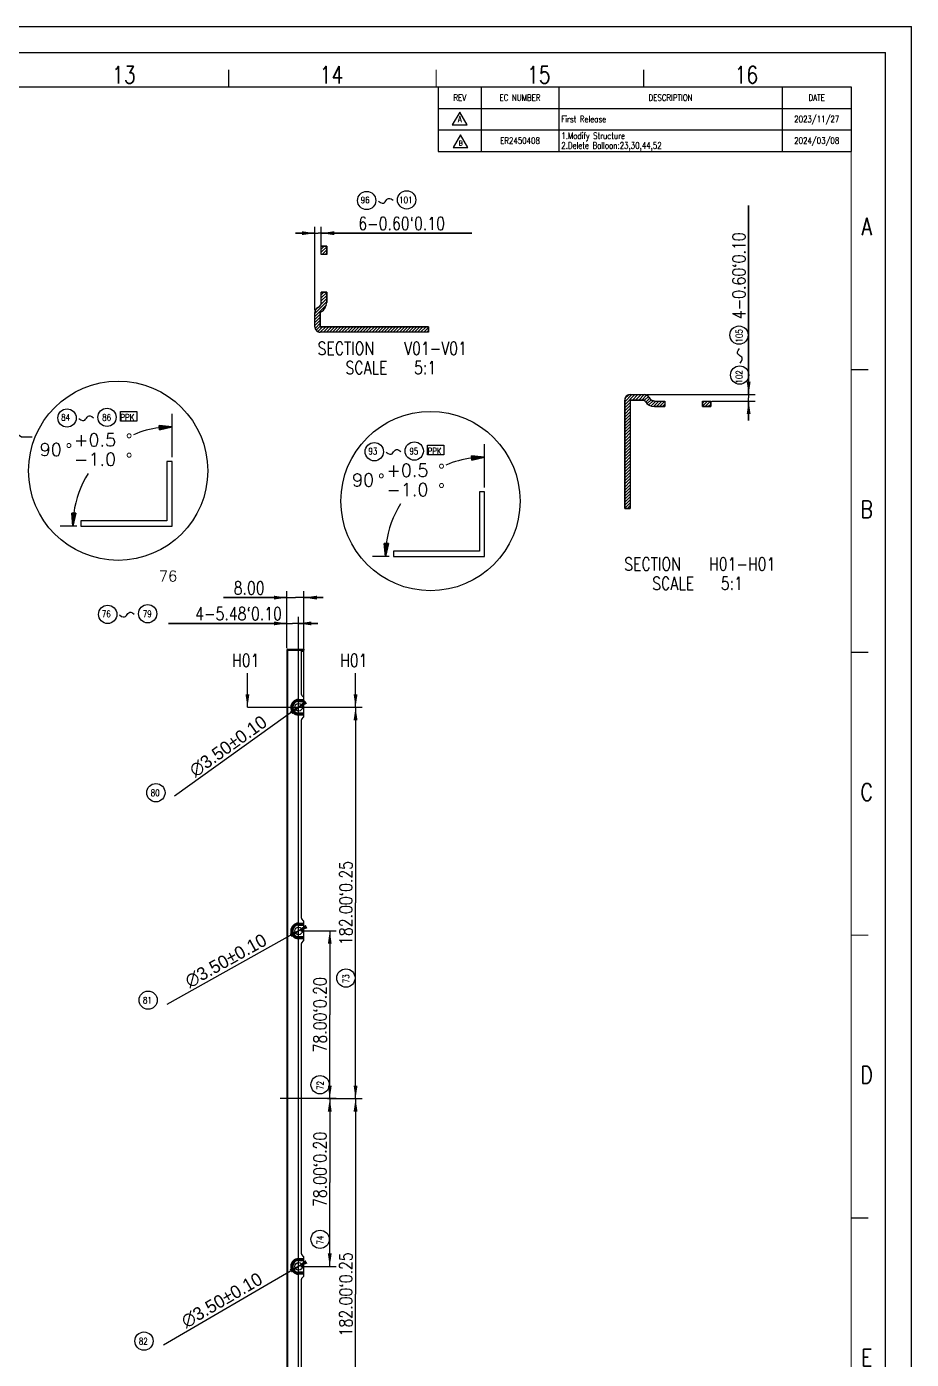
# Model space of a CAD drawing. Header units: millimetres. Extents: x 0 to 1600, y 0 to 1108.
# Drawn here: x 1189 to 1600, y 488 to 1108 of the extents above; entities that cross this region are included whole.
import ezdxf
from ezdxf.enums import TextEntityAlignment as Align

# ---------------------------------------------------------------- set-up
doc = ezdxf.new("R2010")
doc.units = ezdxf.units.MM
doc.header["$LTSCALE"] = 88
doc.linetypes.add('CENTER', pattern=[0.6, 0.375, -0.075, 0.075, -0.075])
doc.linetypes.add('PHANTOM', pattern=[0.8, 0.45, -0.05, 0.1, -0.05, 0.1, -0.05])
doc.layers.get('0').update_dxf_attribs({"linetype": 'CONTINUOUS'})
doc.layers.add('DEFAULT_1', color=7, linetype='CENTER')
doc.layers.add('DEFAULT_3', color=7, linetype='PHANTOM')
doc.styles.get("Standard").update_dxf_attribs({"font": 'SIMPLEX.SHX', "width": 0.8})
doc.styles.add('TEXTSTYLE_2', font='gdt_____.ttf')
doc.styles.add('TEXTSTYLE_5', font='SIMPLEX.SHX')
doc.dimstyles.new('DIMSTYLE_1', dxfattribs={"dimtxt": 6, "dimasz": 6, "dimexe": 3, "dimexo": 1, "dimgap": 1.5, "dimtad": 1, "dimzin": 0, "dimdsep": 46, "dimtxsty": 'STANDARD', "dimblk": '_FILLED', "dimblk1": '_FILLED', "dimblk2": '_FILLED', "dimcen": 0.09, "dimadec": 0, "dimazin": 0, "dimtp": 0.01, "dimtm": 0.01, "dimtfac": 1, "dimtofl": 0, "dimtmove": 0, "dimatfit": 3, "dimldrblk": '_FILLED', "dimfxl": 1, "dimtolj": 1, "dimtzin": 0, "dimarcsym": 0})
doc.dimstyles.new('DIMSTYLE_2', dxfattribs={"dimtxt": 6, "dimasz": 6, "dimexe": 3, "dimexo": 1, "dimtad": 1, "dimzin": 0, "dimdsep": 46, "dimtxsty": 'TEXTSTYLE_2', "dimblk": '_FILLED', "dimblk1": '_FILLED', "dimblk2": '_FILLED', "dimcen": 0.09, "dimadec": 0, "dimazin": 0, "dimtp": 0.01, "dimtm": 0.01, "dimtfac": 1, "dimtmove": 0, "dimatfit": 2, "dimldrblk": '_FILLED', "dimfxl": 1, "dimtolj": 1, "dimtzin": 0, "dimarcsym": 0})
doc.dimstyles.get("Standard").update_dxf_attribs({"dimtxt": 6, "dimasz": 6, "dimexe": 3, "dimexo": 1, "dimtad": 1, "dimzin": 0, "dimdsep": 46, "dimtxsty": 'STANDARD', "dimblk": '_FILLED', "dimblk1": '_FILLED', "dimblk2": '_FILLED', "dimcen": 0.09, "dimadec": 0, "dimazin": 0, "dimtol": 1, "dimtp": 0.01, "dimtm": 0.01, "dimtfac": 1, "dimtofl": 0, "dimtmove": 0, "dimatfit": 3, "dimldrblk": '_FILLED', "dimfxl": 1, "dimtolj": 1, "dimtzin": 0, "dimarcsym": 0})
pattern_1 = [(45, (0, 0), (-0.7071068, 0.7071068), [])]

# ---------------------------------------------------------------- blocks, each defined once
blk = doc.blocks.new('_FILLED')
at = {"color": 0, "linetype": 'BYBLOCK'}
blk.add_solid([(0, 0), (-1, 0.15), (-1, -0.15)], dxfattribs=at)
blk = doc.blocks.new('*D34')
at = {"color": 2}
for p, q in [((1315.99, 687.48), (1328, 687.48)), ((1328, 687.48), (1332.5, 687.48)), ((1329.5, 687.48), (1329.5, 648.48)), ((1329.5, 609.48), (1329.5, 648.48)), ((1328, 609.48), (1326.5, 609.48)), ((1332.5, 609.48), (1328, 609.48))]:
    blk.add_line(p, q, dxfattribs=at)
at = {"color": 2, "xscale": 6, "yscale": 6, "zscale": 6}
for p, rotation in [((1329.5, 687.48), 90), ((1329.5, 609.48), 270)]:
    blk.add_blockref('_FILLED', p, dxfattribs=dict(at, rotation=rotation))
at = {"color": 2, "width": 0.8}
blk.add_text('78.00`0.20', height=6, rotation=90, dxfattribs=at).set_placement((1328, 648.48), align=Align.CENTER)
blk = doc.blocks.new('*D35')
at = {"color": 2}
for p, q in [((1315.99, 791.48), (1340, 791.48)), ((1340, 791.48), (1344.5, 791.48)), ((1341.5, 791.48), (1341.5, 700.48)), ((1341.5, 609.48), (1341.5, 700.48)), ((1328.5, 609.48), (1340, 609.48)), ((1340, 609.48), (1344.5, 609.48))]:
    blk.add_line(p, q, dxfattribs=at)
at = {"color": 2, "xscale": 6, "yscale": 6, "zscale": 6}
for p, rotation in [((1341.5, 791.48), 90), ((1341.5, 609.48), 270)]:
    blk.add_blockref('_FILLED', p, dxfattribs=dict(at, rotation=rotation))
at = {"color": 2, "width": 0.8}
blk.add_text('182.00`0.25', height=6, rotation=90, dxfattribs=at).set_placement((1340, 700.48), align=Align.CENTER)
blk = doc.blocks.new('*D36')
at = {"color": 2}
for p, q in [((1328, 609.48), (1326.5, 609.48)), ((1332.5, 609.48), (1328, 609.48)), ((1329.5, 609.48), (1329.5, 570.48)), ((1329.5, 531.48), (1329.5, 570.48)), ((1315.99, 531.48), (1328, 531.48)), ((1328, 531.48), (1332.5, 531.48))]:
    blk.add_line(p, q, dxfattribs=at)
at = {"color": 2, "xscale": 6, "yscale": 6, "zscale": 6}
for p, rotation in [((1329.5, 609.48), 90), ((1329.5, 531.48), 270)]:
    blk.add_blockref('_FILLED', p, dxfattribs=dict(at, rotation=rotation))
at = {"color": 2, "width": 0.8}
blk.add_text('78.00`0.20', height=6, rotation=90, dxfattribs=at).set_placement((1328, 576.6), align=Align.CENTER)
blk = doc.blocks.new('*D37')
at = {"color": 2}
for p, q in [((1328.5, 609.48), (1340, 609.48)), ((1340, 609.48), (1344.5, 609.48)), ((1341.5, 609.48), (1341.5, 518.48)), ((1341.5, 427.48), (1341.5, 518.48)), ((1315.99, 427.48), (1340, 427.48)), ((1340, 427.48), (1344.5, 427.48))]:
    blk.add_line(p, q, dxfattribs=at)
at = {"color": 2, "xscale": 6, "yscale": 6, "zscale": 6}
for p, rotation in [((1341.5, 609.48), 90), ((1341.5, 427.48), 270)]:
    blk.add_blockref('_FILLED', p, dxfattribs=dict(at, rotation=rotation))
at = {"color": 2, "width": 0.8}
blk.add_text('182.00`0.25', height=6, rotation=90, dxfattribs=at).set_placement((1340, 518.48), align=Align.CENTER)
blk = doc.blocks.new('*D38')
at = {"color": 2}
for p, q in [((1309.5, 830.48), (1254.44, 830.48)), ((1254.44, 830.48), (1312.24, 830.48)), ((1309.5, 831.98), (1309.5, 833.48)), ((1309.5, 818.98), (1309.5, 831.98)), ((1323.99, 830.48), (1312.24, 830.48)), ((1314.99, 831.98), (1314.99, 833.48)), ((1314.99, 428.8), (1314.99, 831.98)), ((1314.99, 830.48), (1323.99, 830.48))]:
    blk.add_line(p, q, dxfattribs=at)
at = {"color": 2, "xscale": 6, "yscale": 6, "zscale": 6}
blk.add_blockref('_FILLED', (1309.5, 830.48), dxfattribs=at)
at = {"color": 2, "xscale": 6, "yscale": 6, "zscale": 6, "rotation": 180}
blk.add_blockref('_FILLED', (1314.99, 830.48), dxfattribs=at)
at = {"color": 2, "width": 0.8}
blk.add_text('4-5.48`0.10', height=6, dxfattribs=at).set_placement((1307.24, 831.98), align=Align.RIGHT)
blk = doc.blocks.new('*D39')
at = {"color": 2}
for p, q in [((1322.57, 1011.96), (1313.57, 1011.96)), ((1313.57, 1011.96), (1324.07, 1011.96)), ((1322.57, 1013.46), (1322.57, 1014.96)), ((1322.57, 976.14), (1322.57, 1013.46)), ((1395.58, 1011.96), (1324.07, 1011.96)), ((1325.57, 1013.46), (1325.57, 1014.96)), ((1325.57, 1005.27), (1325.57, 1013.46)), ((1325.57, 1011.96), (1395.58, 1011.96))]:
    blk.add_line(p, q, dxfattribs=at)
at = {"color": 2, "xscale": 6, "yscale": 6, "zscale": 6}
blk.add_blockref('_FILLED', (1322.57, 1011.96), dxfattribs=at)
at = {"color": 2, "xscale": 6, "yscale": 6, "zscale": 6, "rotation": 180}
blk.add_blockref('_FILLED', (1325.57, 1011.96), dxfattribs=at)
at = {"color": 2, "width": 0.8}
blk.add_text('6-0.60`0.10', height=6, dxfattribs=at).set_placement((1342.78, 1013.46))
blk = doc.blocks.new('*D58')
at = {"color": 2}
for p, q in [((1314.99, 791.48), (1257.22, 750.07)), ((1313.56, 790.46), (1314.99, 791.48)), ((1316.41, 792.5), (1314.99, 791.48))]:
    blk.add_line(p, q, dxfattribs=at)
at = {"color": 2, "xscale": 6, "yscale": 6, "zscale": 6}
for p, rotation in [((1313.56, 790.46), 215.6415746146), ((1316.41, 792.5), 35.6415746146)]:
    blk.add_blockref('_FILLED', p, dxfattribs=dict(at, rotation=rotation))
at = {"color": 2, "style": 'TEXTSTYLE_2'}
blk.add_text('n3.50`0.10', height=6, rotation=35.64157, dxfattribs=at).set_placement((1300.92, 783.24), align=Align.RIGHT)
blk = doc.blocks.new('*D59')
at = {"color": 2}
for p, q in [((1316.51, 688.34), (1314.99, 687.48)), ((1314.99, 687.48), (1253.68, 653.3)), ((1313.46, 686.63), (1314.99, 687.48))]:
    blk.add_line(p, q, dxfattribs=at)
at = {"color": 2, "xscale": 6, "yscale": 6, "zscale": 6}
for p, rotation in [((1316.51, 688.34), 29.1486873612), ((1313.46, 686.63), 209.1486873612)]:
    blk.add_blockref('_FILLED', p, dxfattribs=dict(at, rotation=rotation))
at = {"color": 2, "style": 'TEXTSTYLE_2'}
blk.add_text('n3.50`0.10', height=6, rotation=29.14869, dxfattribs=at).set_placement((1300.85, 681.32), align=Align.RIGHT)
blk = doc.blocks.new('*D60')
at = {"color": 2}
for p, q in [((1314.99, 531.48), (1252.22, 494.9)), ((1313.47, 530.6), (1314.99, 531.48)), ((1316.5, 532.37), (1314.99, 531.48))]:
    blk.add_line(p, q, dxfattribs=at)
at = {"color": 2, "xscale": 6, "yscale": 6, "zscale": 6}
for p, rotation in [((1316.5, 532.37), 30.234505525), ((1313.47, 530.6), 210.234505525)]:
    blk.add_blockref('_FILLED', p, dxfattribs=dict(at, rotation=rotation))
at = {"color": 2, "style": 'TEXTSTYLE_2'}
blk.add_text('n3.50`0.10', height=6, rotation=30.23451, dxfattribs=at).set_placement((1298.85, 523.81), align=Align.RIGHT)
blk = doc.blocks.new('*D67')
at = {"color": 2}
for p, q in [((1309.5, 843.98), (1309.5, 845.48)), ((1309.5, 818.98), (1309.5, 843.98)), ((1317.5, 843.98), (1317.5, 845.48)), ((1317.5, 795.2), (1317.5, 843.98)), ((1309.5, 842.48), (1280.02, 842.48)), ((1280.02, 842.48), (1313.5, 842.48)), ((1326.5, 842.48), (1313.5, 842.48)), ((1317.5, 842.48), (1326.5, 842.48))]:
    blk.add_line(p, q, dxfattribs=at)
at = {"color": 2, "xscale": 6, "yscale": 6, "zscale": 6}
blk.add_blockref('_FILLED', (1309.5, 842.48), dxfattribs=at)
at = {"color": 2, "xscale": 6, "yscale": 6, "zscale": 6, "rotation": 180}
blk.add_blockref('_FILLED', (1317.5, 842.48), dxfattribs=at)
at = {"color": 2, "width": 0.8}
blk.add_text('8.00', height=6, dxfattribs=at).set_placement((1299.22, 843.98), align=Align.RIGHT)
blk = doc.blocks.new('*D76')
at = {"color": 2}
for p, q in [((1524.33, 936.87), (1524.33, 1024.79)), ((1524.33, 1024.79), (1524.33, 935.37)), ((1476.91, 936.87), (1522.83, 936.87)), ((1522.83, 936.87), (1527.33, 936.87)), ((1507.2, 933.87), (1522.83, 933.87)), ((1522.83, 933.87), (1527.33, 933.87)), ((1524.33, 924.87), (1524.33, 935.37)), ((1524.33, 933.87), (1524.33, 924.87))]:
    blk.add_line(p, q, dxfattribs=at)
at = {"color": 2, "xscale": 6, "yscale": 6, "zscale": 6}
for p, rotation in [((1524.33, 936.87), 270), ((1524.33, 933.87), 90)]:
    blk.add_blockref('_FILLED', p, dxfattribs=dict(at, rotation=rotation))
at = {"color": 2, "width": 0.8}
blk.add_text('4-0.60`0.10', height=6, rotation=90, dxfattribs=at).set_placement((1522.83, 971.99))

msp = doc.modelspace()

# ---------------------------------------------------------------- hatches: boundary and pattern name
h = msp.add_hatch()
h.set_pattern_fill('V01', color=2, angle=45, style=0, pattern_type=0)
h.set_pattern_definition(pattern_1)
edge = h.paths.add_edge_path()
edge.add_spline(control_points=[(1325.57, 979.756), (1325.569, 979.579), (1325.533, 979.234), (1325.37, 978.732), (1325.107, 978.276), (1324.754, 977.884), (1324.473, 977.68), (1324.32, 977.591)], knot_values=[0, 0, 0, 0, 0.2, 0.4, 0.6, 0.8, 1, 1, 1, 1], degree=3, periodic=0)
edge.add_line((1325.57, 979.756), (1325.57, 984.563))
edge.add_line((1325.57, 984.563), (1328.07, 984.563))
edge.add_line((1328.07, 984.563), (1328.07, 979.756))
edge.add_arc((1323.07, 979.756), 5, 300, 360)
edge.add_line((1325.57, 975.426), (1325.07, 975.137))
edge.add_line((1325.07, 975.137), (1325.07, 968.398))
edge.add_line((1325.07, 968.398), (1375.445, 968.398))
edge.add_line((1375.445, 968.398), (1375.445, 965.898))
edge.add_line((1375.445, 965.898), (1325.07, 965.898))
edge.add_spline(control_points=[(1322.57, 968.398), (1322.57, 968.232), (1322.602, 967.908), (1322.745, 967.435), (1322.978, 967), (1323.291, 966.619), (1323.672, 966.306), (1324.107, 966.073), (1324.58, 965.93), (1324.904, 965.898), (1325.07, 965.898)], knot_values=[0, 0, 0, 0, 0.125, 0.25, 0.375, 0.5, 0.625, 0.75, 0.875, 1, 1, 1, 1], degree=3, periodic=0)
edge.add_line((1322.57, 968.398), (1322.57, 975.137))
edge.add_spline(control_points=[(1323.82, 977.303), (1323.667, 977.214), (1323.386, 977.01), (1323.032, 976.617), (1322.769, 976.162), (1322.606, 975.66), (1322.57, 975.315), (1322.57, 975.137)], knot_values=[0, 0, 0, 0, 0.2, 0.4, 0.6, 0.8, 1, 1, 1, 1], degree=3, periodic=0)
edge.add_line((1323.82, 977.303), (1324.32, 977.591))
h.paths.add_polyline_path([(1325.57, 1002.063), (1325.57, 1005.898), (1328.07, 1005.898), (1328.07, 1002.063)])
h = msp.add_hatch()
h.set_pattern_fill('H01', color=2, angle=45, style=0, pattern_type=0)
h.set_pattern_definition(pattern_1)
edge = h.paths.add_edge_path()
edge.add_line((1466.667, 883.994), (1466.667, 934.369))
edge.add_spline(control_points=[(1469.167, 936.869), (1469.001, 936.869), (1468.677, 936.837), (1468.203, 936.694), (1467.769, 936.461), (1467.387, 936.149), (1467.074, 935.767), (1466.842, 935.332), (1466.699, 934.859), (1466.667, 934.535), (1466.667, 934.369)], knot_values=[0, 0, 0, 0, 0.125, 0.25, 0.375, 0.5, 0.625, 0.75, 0.875, 1, 1, 1, 1], degree=3, periodic=0)
edge.add_line((1469.167, 936.869), (1475.906, 936.869))
edge.add_spline(control_points=[(1478.071, 935.619), (1477.982, 935.772), (1477.778, 936.054), (1477.386, 936.407), (1476.931, 936.67), (1476.428, 936.833), (1476.083, 936.869), (1475.906, 936.869)], knot_values=[0, 0, 0, 0, 0.2, 0.4, 0.6, 0.8, 1, 1, 1, 1], degree=3, periodic=0)
edge.add_line((1478.071, 935.619), (1478.36, 935.119))
edge.add_spline(control_points=[(1480.525, 933.869), (1480.348, 933.87), (1480.002, 933.906), (1479.5, 934.069), (1479.045, 934.332), (1478.653, 934.685), (1478.449, 934.966), (1478.36, 935.119)], knot_values=[0, 0, 0, 0, 0.2, 0.4, 0.6, 0.8, 1, 1, 1, 1], degree=3, periodic=0)
edge.add_line((1480.525, 933.869), (1485.332, 933.869))
edge.add_line((1485.332, 933.869), (1485.332, 931.369))
edge.add_line((1485.332, 931.369), (1480.525, 931.369))
edge.add_arc((1480.525, 936.369), 5, 210, 270)
edge.add_line((1476.195, 933.869), (1475.906, 934.369))
edge.add_line((1475.906, 934.369), (1469.167, 934.369))
edge.add_line((1469.167, 934.369), (1469.167, 883.994))
edge.add_line((1469.167, 883.994), (1466.667, 883.994))
h.paths.add_polyline_path([(1502.832, 931.369), (1502.832, 933.869), (1506.667, 933.869), (1506.667, 931.369)])
for points in [[(1250.268, 920.498), (1250.138, 922.494), (1256.19, 921.886)], [(1395.557, 906.375), (1395.427, 908.371), (1401.479, 907.763)], [(1210.077, 875.773), (1209.469, 881.825), (1211.465, 881.695)], [(1356.754, 867.572), (1355.366, 861.65), (1354.759, 867.702)]]:
    msp.add_hatch(color=2).paths.add_polyline_path(points)

# ---------------------------------------------------------------- linework, layer by layer
at = {"color": 7}
for p, q in [((0, 1108), (1600, 1108)), ((1600, 0), (1600, 1108)), ((12, 1096), (1588, 1096)), ((1588, 12), (1588, 1096)), ((1328.07, 1005.898), (1325.57, 1005.898)), ((1325.57, 1002.063), (1325.57, 1005.898)), ((1328.07, 1002.063), (1328.07, 1005.898)), ((1328.07, 1002.063), (1325.57, 1002.063)), ((1328.07, 984.563), (1325.57, 984.563)), ((1325.57, 979.756), (1325.57, 984.563)), ((1328.07, 979.756), (1328.07, 984.563)), ((1322.57, 968.398), (1322.57, 975.137)), ((1324.32, 977.591), (1323.82, 977.303)), ((1325.57, 975.426), (1325.07, 975.137)), ((1325.07, 968.398), (1325.07, 975.137)), ((1375.445, 968.398), (1325.07, 968.398)), ((1375.445, 965.898), (1375.445, 968.398)), ((1375.445, 965.898), (1325.07, 965.898)), ((1469.167, 936.869), (1475.906, 936.869)), ((1466.667, 934.369), (1466.667, 883.994)), ((1469.167, 934.369), (1475.906, 934.369)), ((1469.167, 934.369), (1469.167, 883.994)), ((1476.195, 933.869), (1475.906, 934.369)), ((1478.36, 935.119), (1478.071, 935.619)), ((1480.525, 933.869), (1485.332, 933.869)), ((1480.525, 931.369), (1485.332, 931.369)), ((1485.332, 933.869), (1485.332, 931.369)), ((1502.832, 933.869), (1506.667, 933.869)), ((1502.832, 933.869), (1502.832, 931.369)), ((1502.832, 931.369), (1506.667, 931.369)), ((1506.667, 931.369), (1506.667, 933.869)), ((1256.19, 905.773), (1253.79, 905.773)), ((1253.79, 905.773), (1253.79, 878.173)), ((1256.19, 875.773), (1256.19, 905.773)), ((1401.479, 891.65), (1399.079, 891.65)), ((1399.079, 891.65), (1399.079, 864.05)), ((1401.479, 861.65), (1401.479, 891.65)), ((1466.667, 883.994), (1469.167, 883.994)), ((1253.79, 878.173), (1213.79, 878.173)), ((1213.79, 878.173), (1213.79, 875.773)), ((1213.79, 875.773), (1256.19, 875.773)), ((1399.079, 864.05), (1359.079, 864.05)), ((1359.079, 864.05), (1359.079, 861.65)), ((1359.079, 861.65), (1401.479, 861.65)), ((1310.002, 818.484), (1317.502, 818.484)), ((1310.002, 400.484), (1310.002, 818.484)), ((1316.302, 797.391), (1316.302, 818.484)), ((1316.449, 818.484), (1316.449, 817.984)), ((1317.356, 818.484), (1317.356, 817.984)), ((1317.502, 818.484), (1317.502, 817.984)), ((1309.502, 817.984), (1316.302, 817.984)), ((1309.502, 817.984), (1309.502, 400.984)), ((1314.985, 795.119), (1317.502, 795.119)), ((1314.985, 794.195), (1314.985, 795.119)), ((1314.985, 794.686), (1317.502, 794.686)), ((1314.985, 794.628), (1317.502, 794.628)), ((1314.985, 794.195), (1317.502, 794.195)), ((1317.356, 796.131), (1316.449, 797.038)), ((1317.502, 787.191), (1317.502, 795.777)), ((1317.502, 788.773), (1314.985, 788.773)), ((1314.985, 787.849), (1314.985, 788.773)), ((1317.502, 788.34), (1314.985, 788.34)), ((1317.502, 788.282), (1314.985, 788.282)), ((1317.502, 787.849), (1314.985, 787.849)), ((1316.302, 693.391), (1316.302, 785.577)), ((1316.449, 785.931), (1317.356, 786.838)), ((1314.985, 691.119), (1317.502, 691.119)), ((1314.985, 690.195), (1314.985, 691.119)), ((1314.985, 690.686), (1317.502, 690.686)), ((1314.985, 690.628), (1317.502, 690.628)), ((1314.985, 690.195), (1317.502, 690.195)), ((1317.356, 692.131), (1316.449, 693.038)), ((1317.502, 683.191), (1317.502, 691.777)), ((1317.502, 684.773), (1314.985, 684.773)), ((1314.985, 683.849), (1314.985, 684.773)), ((1317.502, 684.34), (1314.985, 684.34)), ((1317.502, 684.282), (1314.985, 684.282)), ((1317.502, 683.849), (1314.985, 683.849)), ((1316.449, 681.931), (1317.356, 682.838)), ((1316.302, 537.391), (1316.302, 681.577)), ((1314.985, 535.119), (1317.502, 535.119)), ((1314.985, 534.195), (1314.985, 535.119)), ((1314.985, 534.686), (1317.502, 534.686)), ((1314.985, 534.628), (1317.502, 534.628)), ((1314.985, 534.195), (1317.502, 534.195)), ((1317.356, 536.131), (1316.449, 537.038)), ((1317.502, 527.191), (1317.502, 535.777)), ((1317.502, 528.773), (1314.985, 528.773)), ((1314.985, 527.849), (1314.985, 528.773)), ((1317.502, 528.34), (1314.985, 528.34)), ((1317.502, 528.282), (1314.985, 528.282)), ((1317.502, 527.849), (1314.985, 527.849)), ((1316.449, 525.931), (1317.356, 526.838)), ((1316.302, 433.391), (1316.302, 525.577))]:
    msp.add_line(p, q, dxfattribs=at)
at = {"color": 2}
for p, q in [((1379.993, 1080.007), (1571.993, 1080.007)), ((1379.993, 1080.007), (1379.993, 1050.007)), ((1399.993, 1080.007), (1399.993, 1050.007)), ((1435.993, 1080.007), (1435.993, 1050.007)), ((1539.993, 1080.007), (1539.993, 1050.007)), ((1571.993, 1080.007), (1571.993, 1050.007)), ((1379.993, 1070.007), (1571.993, 1070.007)), ((1389.967, 1068.277), (1386.503, 1062.277)), ((1393.431, 1062.277), (1389.967, 1068.277)), ((1379.993, 1060.007), (1571.993, 1060.007)), ((1386.503, 1062.277), (1393.431, 1062.277)), ((1379.993, 1050.007), (1571.993, 1050.007)), ((1325.57, 1005.898), (1328.07, 1005.898)), ((1325.57, 1002.063), (1325.57, 1005.898)), ((1328.07, 1005.898), (1328.07, 1002.063)), ((1328.07, 1002.063), (1325.57, 1002.063)), ((1325.57, 984.563), (1328.07, 984.563)), ((1325.57, 979.756), (1325.57, 984.563)), ((1328.07, 984.563), (1328.07, 979.756)), ((1322.57, 968.398), (1322.57, 975.137)), ((1323.82, 977.303), (1324.32, 977.591)), ((1325.57, 975.426), (1325.07, 975.137)), ((1325.07, 975.137), (1325.07, 968.398)), ((1325.07, 968.398), (1375.445, 968.398)), ((1375.445, 968.398), (1375.445, 965.898)), ((1375.445, 965.898), (1325.07, 965.898)), ((1469.167, 936.869), (1475.906, 936.869)), ((1466.667, 883.994), (1466.667, 934.369)), ((1475.906, 934.369), (1469.167, 934.369)), ((1469.167, 934.369), (1469.167, 883.994)), ((1476.195, 933.869), (1475.906, 934.369)), ((1478.071, 935.619), (1478.36, 935.119)), ((1480.525, 933.869), (1485.332, 933.869)), ((1485.332, 931.369), (1480.525, 931.369)), ((1485.332, 933.869), (1485.332, 931.369)), ((1502.832, 933.869), (1506.667, 933.869)), ((1502.832, 931.369), (1502.832, 933.869)), ((1506.667, 931.369), (1502.832, 931.369)), ((1506.667, 933.869), (1506.667, 931.369)), ((1256.19, 907.773), (1256.19, 927.886)), ((1250.138, 922.494), (1256.19, 921.886)), ((1250.268, 920.498), (1250.138, 922.494)), ((1256.19, 921.886), (1250.138, 922.494)), ((1250.138, 922.494), (1250.268, 920.498)), ((1256.19, 921.886), (1250.268, 920.498)), ((1250.268, 920.498), (1256.19, 921.886)), ((1401.479, 893.65), (1401.479, 913.763)), ((1395.427, 908.371), (1401.479, 907.763)), ((1395.557, 906.375), (1395.427, 908.371)), ((1401.479, 907.763), (1395.427, 908.371)), ((1395.427, 908.371), (1395.557, 906.375)), ((1401.479, 907.763), (1395.557, 906.375)), ((1395.557, 906.375), (1401.479, 907.763)), ((1209.469, 881.825), (1211.465, 881.695)), ((1210.077, 875.773), (1209.469, 881.825)), ((1211.465, 881.695), (1209.469, 881.825)), ((1209.469, 881.825), (1210.077, 875.773)), ((1211.465, 881.695), (1210.077, 875.773)), ((1210.077, 875.773), (1211.465, 881.695)), ((1469.167, 883.994), (1466.667, 883.994)), ((1211.79, 875.773), (1204.077, 875.773)), ((1356.754, 867.572), (1354.759, 867.702)), ((1354.759, 867.702), (1356.754, 867.572)), ((1355.366, 861.65), (1354.759, 867.702)), ((1354.759, 867.702), (1355.366, 861.65)), ((1357.079, 861.65), (1349.366, 861.65)), ((1356.754, 867.572), (1355.366, 861.65)), ((1355.366, 861.65), (1356.754, 867.572))]:
    msp.add_line(p, q, dxfattribs=at)
at = {"color": 1}
for p, q in [((1390.355, 1057.728), (1386.919, 1051.775)), ((1393.792, 1051.775), (1390.355, 1057.728)), ((1386.919, 1051.775), (1393.792, 1051.775)), ((1291.218, 804.291), (1291.218, 807.291)), ((1341.502, 804.291), (1341.502, 807.291))]:
    msp.add_line(p, q, dxfattribs=at)
at = {"color": 4}
for p, q in [((1232.107, 929.035), (1239.708, 929.035)), ((1232.107, 924.505), (1232.107, 929.035)), ((1239.708, 924.505), (1232.107, 924.505)), ((1239.708, 929.035), (1239.708, 924.505)), ((1375, 913.346), (1382.601, 913.346)), ((1375, 908.815), (1375, 913.346)), ((1382.601, 913.346), (1382.601, 908.815)), ((1382.601, 908.815), (1375, 908.815))]:
    msp.add_line(p, q, dxfattribs=at)
at = {"color": 3}
for p, q in [((1316.302, 817.984), (1317.502, 817.984)), ((1317.502, 817.884), (1316.302, 817.884)), ((1317.502, 817.384), (1316.302, 817.384)), ((1317.502, 817.384), (1317.502, 817.984))]:
    msp.add_line(p, q, dxfattribs=at)
at = {"color": 7, "const_width": 0.6}
for points in [[(1282.5, 1080), (1282.5, 1088)], [(1379, 1080), (1379, 1088)], [(1475.5, 1080), (1475.5, 1088)], [(28, 1080), (1572, 1080)], [(1572, 28), (1572, 1080)], [(1572, 948.5), (1580, 948.5)], [(1572, 817), (1580, 817)], [(1572, 685.5), (1580, 685.5)], [(1572, 554), (1580, 554)]]:
    msp.add_lwpolyline(points, dxfattribs=at)
at = {"color": 4}
for centre in [(1346.648, 1027.143), (1365.232, 1027.451), (1519.838, 964.565), (1520.146, 945.98), (1207.315, 926.017), (1225.9, 926.325), (1350.209, 910.328), (1368.793, 910.636), (1226.234, 834.669), (1244.819, 834.977), (1248.629, 751.738), (1337.009, 665.559), (1245.031, 655.287), (1325.009, 615.959), (1325.009, 544.078), (1243.099, 496.728)]:
    msp.add_circle(centre, 4.25, dxfattribs=at)
at = {"color": 7}
for centre, radius in [((1231.07, 901.485), 41.667), ((1376.359, 887.362), 41.667), ((1314.985, 791.484), 1.75), ((1314.985, 687.484), 1.75), ((1314.985, 531.484), 1.75)]:
    msp.add_circle(centre, radius, dxfattribs=at)
for centre, radius, start, end in [((1323.07, 979.756), 2.5, 300, 360), ((1323.07, 979.756), 5, 300, 360), ((1325.07, 975.137), 2.5, 120, 180), ((1325.07, 968.398), 2.5, 180, 270), ((1469.167, 934.369), 2.5, 90, 180), ((1475.906, 934.369), 2.5, 30, 90), ((1480.525, 936.369), 5, 210, 270), ((1480.525, 936.369), 2.5, 210, 270), ((1310.002, 817.984), 0.5, 90, 180), ((1314.985, 791.484), 3.635, 90, 270), ((1314.985, 791.484), 3.202, 90, 270), ((1314.985, 791.484), 3.144, 90, 270), ((1314.985, 791.484), 2.711, 90, 270), ((1316.802, 797.391), 0.5, 180, 225), ((1317.002, 795.777), 0.5, 0, 45), ((1317.002, 787.191), 0.5, 315, 360), ((1316.802, 785.577), 0.5, 135, 180), ((1314.985, 687.484), 3.635, 90, 270), ((1314.985, 687.484), 3.202, 90, 270), ((1314.985, 687.484), 3.144, 90, 270), ((1314.985, 687.484), 2.711, 90, 270), ((1316.802, 693.391), 0.5, 180, 225), ((1317.002, 691.777), 0.5, 0, 45), ((1316.802, 681.577), 0.5, 135, 180), ((1317.002, 683.191), 0.5, 315, 360), ((1314.985, 531.484), 3.635, 90, 270), ((1314.985, 531.484), 3.202, 90, 270), ((1314.985, 531.484), 3.144, 90, 270), ((1314.985, 531.484), 2.711, 90, 270), ((1316.802, 537.391), 0.5, 180, 225), ((1317.002, 535.777), 0.5, 0, 45), ((1317.002, 527.191), 0.5, 315, 360), ((1316.802, 525.577), 0.5, 135, 180)]:
    msp.add_arc(centre, radius, start, end, dxfattribs=at)
at = {"color": 2}
for centre, radius, start, end in [((1323.07, 979.756), 5, 300, 360), ((1480.525, 936.369), 5, 210, 270), ((1256.19, 875.773), 46.113, 97.460282, 112.885583), ((1401.479, 861.65), 46.113, 97.460282, 112.885583), ((1256.19, 875.773), 46.113, 147.931031, 172.539718), ((1401.479, 861.65), 46.113, 147.931031, 172.539718)]:
    msp.add_arc(centre, radius, start, end, dxfattribs=at)
at = {"color": 4}
for points in [[(1352.163, 1026.897), (1353.59, 1025.748), (1355.183, 1025.788), (1356.111, 1028.324), (1357.688, 1028.305), (1359.01, 1027.261)], [(1520.392, 951.495), (1521.541, 952.922), (1521.501, 954.515), (1518.965, 955.443), (1518.984, 957.02), (1520.028, 958.342)], [(1212.83, 925.771), (1214.258, 924.622), (1215.85, 924.662), (1216.778, 927.198), (1218.356, 927.179), (1219.677, 926.135)], [(1355.724, 910.081), (1357.151, 908.932), (1358.743, 908.972), (1359.672, 911.508), (1361.249, 911.489), (1362.57, 910.445)], [(1231.749, 834.423), (1233.177, 833.273), (1234.769, 833.314), (1235.697, 835.849), (1237.274, 835.83), (1238.596, 834.787)]]:
    msp.add_open_spline(points, degree=3, knots=[0, 0, 0, 0, 0.3319517, 0.6855748, 1, 1, 1, 1], dxfattribs=at)
at = {"color": 2}
for points in [[(1325.57, 979.756), (1325.569, 979.579), (1325.533, 979.234), (1325.37, 978.732), (1325.107, 978.276), (1324.754, 977.884), (1324.473, 977.68), (1324.32, 977.591)], [(1323.82, 977.303), (1323.667, 977.214), (1323.386, 977.01), (1323.032, 976.617), (1322.769, 976.162), (1322.606, 975.66), (1322.57, 975.315), (1322.57, 975.137)], [(1322.57, 968.398), (1322.57, 968.232), (1322.602, 967.908), (1322.745, 967.435), (1322.978, 967), (1323.291, 966.619), (1323.672, 966.306), (1324.107, 966.073), (1324.58, 965.93), (1324.904, 965.898), (1325.07, 965.898)], [(1469.167, 936.869), (1469.001, 936.869), (1468.677, 936.837), (1468.203, 936.694), (1467.769, 936.461), (1467.387, 936.149), (1467.074, 935.767), (1466.842, 935.332), (1466.699, 934.859), (1466.667, 934.535), (1466.667, 934.369)], [(1478.071, 935.619), (1477.982, 935.772), (1477.778, 936.054), (1477.386, 936.407), (1476.931, 936.67), (1476.428, 936.833), (1476.083, 936.869), (1475.906, 936.869)], [(1480.525, 933.869), (1480.348, 933.87), (1480.002, 933.906), (1479.5, 934.069), (1479.045, 934.332), (1478.653, 934.685), (1478.449, 934.966), (1478.36, 935.119)]]:
    msp.add_open_spline(points, degree=3, dxfattribs=at)
at = {"layer": 'DEFAULT_1', "color": 2}
msp.add_line((1327.502, 609.484), (1306.502, 609.484), dxfattribs=at)
at = {"layer": 'DEFAULT_3', "color": 1}
for p, q in [((1291.218, 791.484), (1291.631, 791.484)), ((1341.089, 791.484), (1341.502, 791.484))]:
    msp.add_line(p, q, dxfattribs=at)
at = {"layer": 'DEFAULT_3', "color": 2}
msp.add_line((1291.631, 791.484), (1341.089, 791.484), dxfattribs=at)

# ---------------------------------------------------------------- texts
at = {"color": 2, "width": 0.8}
for s, height, p in [('13', 8, (1233.764, 1081.598)), ('14', 8, (1330.264, 1081.598)), ('15', 8, (1426.764, 1081.598)), ('16', 8, (1523.264, 1081.598)), ('REV', 3, (1389.993, 1073.507)), ('EC NUMBER', 3, (1417.993, 1073.507)), ('DESCRIPTION', 3, (1487.993, 1073.507)), ('DATE', 3, (1555.993, 1073.507)), ('A', 3, (1389.993, 1063.507)), ('2023/11/27', 3, (1555.993, 1063.507)), ('ER2450408', 3, (1417.993, 1053.507)), ('2024/03/08', 3, (1555.993, 1053.507)), ('A', 8, (1579.244, 1011.041)), ('SECTION  ', 6, (1340.272, 955.391)), ('V01-V01', 6, (1378.672, 955.391)), ('SCALE  ', 6, (1349.872, 946.391)), ('5:1', 6, (1373.872, 946.391)), ('B', 8, (1579.244, 879.541)), ('SECTION  ', 6, (1482.916, 855.113)), ('H01-H01', 6, (1521.316, 855.113)), ('SCALE  ', 6, (1492.516, 846.113)), ('5:1', 6, (1516.516, 846.113)), ('C', 8, (1579.244, 748.041)), ('D', 8, (1579.244, 616.541)), ('E', 8, (1579.244, 485.041))]:
    msp.add_text(s, height=height, dxfattribs=at).set_placement(p, align=Align.CENTER)
for s, p in [('First Release', (1437.193, 1063.507)), ('2.Delete Balloon:23,30,44,52', (1437.193, 1051.257)), ('1.Modify Structure', (1437.193, 1055.757))]:
    msp.add_text(s, height=3, dxfattribs=at).set_placement(p)
at = {"color": 1, "width": 0.8}
msp.add_text('B', height=2.2, dxfattribs=at).set_placement((1389.527, 1052.725))
at = {"color": 4, "width": 0.8}
for s, p in [('96', (1343.915, 1025.901)), ('101', (1361.805, 1025.891)), ('84', (1204.583, 924.775)), ('86', (1223.672, 924.765)), ('PPK', (1232.127, 924.789)), ('93', (1347.476, 909.085)), ('95', (1366.566, 909.075)), ('PPK', (1375.02, 909.1)), ('76', (1223.501, 833.427)), ('79', (1242.591, 833.416)), ('80', (1246.238, 750.187)), ('81', (1242.64, 653.737)), ('82', (1240.708, 495.178))]:
    msp.add_text(s, height=3, dxfattribs=at).set_placement(p)
for s, p in [('105', (1521.398, 961.137)), ('102', (1521.388, 942.047)), ('73', (1338.56, 663.168)), ('72', (1326.56, 613.568)), ('74', (1326.56, 541.687))]:
    msp.add_text(s, height=3, rotation=90, dxfattribs=at).set_placement(p)
at = {"color": 2}
for s, style, p in [('+0.5', 'TEXTSTYLE_5', (1210.586, 912.846)), ('~', 'TEXTSTYLE_2', (1234.586, 912.846)), ('90', 'TEXTSTYLE_5', (1194.586, 908.346)), ('~', 'TEXTSTYLE_2', (1206.586, 908.346)), ('-1.0', 'TEXTSTYLE_5', (1210.586, 903.846)), ('~', 'TEXTSTYLE_2', (1234.586, 903.846)), ('90', 'TEXTSTYLE_5', (1339.875, 894.223)), ('~', 'TEXTSTYLE_2', (1351.875, 894.223)), ('+0.5', 'TEXTSTYLE_5', (1355.875, 898.723)), ('~', 'TEXTSTYLE_2', (1379.875, 898.723)), ('-1.0', 'TEXTSTYLE_5', (1355.875, 889.723)), ('~', 'TEXTSTYLE_2', (1379.875, 889.723))]:
    msp.add_text(s, height=6, dxfattribs=dict(at, style=style)).set_placement(p)
at = {"color": 4}
msp.add_text('76', height=5, dxfattribs=at).set_placement((1250, 850))
at = {"color": 7, "width": 0.8}
for p in [(1284.018, 810.291), (1334.302, 810.291)]:
    msp.add_text('H01', height=6, dxfattribs=at).set_placement(p)

# ---------------------------------------------------------------- dimensions: what is measured, and where the dimension line sits
at = {"color": 2}
for base, p1, p2, angle, text, picture, middle in [((1524.331, 936.869), (1506.204, 933.869), (1475.906, 936.869), 90, '4-0.60`0.10', '*D76', (1524.331, 998.39)), ((1322.57, 1011.962), (1325.57, 1004.267), (1322.57, 975.137), 180, '6-0.60`0.10', '*D39', (1369.178, 1011.962)), ((1341.502, 791.484), (1327.502, 609.484), (1314.985, 791.484), 90, '182.00`0.25', '*D35', (1341.502, 700.484)), ((1329.502, 687.484), (1325.502, 609.484), (1314.985, 687.484), 90, '78.00`0.20', '*D34', (1329.502, 648.484)), ((1329.502, 531.484), (1325.502, 609.484), (1314.985, 531.484), 270, '78.00`0.20', '*D36', (1329.502, 576.604)), ((1341.502, 427.484), (1327.502, 609.484), (1314.985, 427.484), 270, '182.00`0.25', '*D37', (1341.502, 518.484))]:
    dim = msp.add_linear_dim(base=base, p1=p1, p2=p2, angle=angle, text=text, dimstyle='DIMSTYLE_1', dxfattribs=at)
    dim.commit()
    dim.dimension.update_dxf_attribs({"geometry": picture, "text_midpoint": middle, "dimtype": 160})
for base, p2, text, picture, middle in [((1317.502, 842.484), (1317.502, 794.195), '8.00', '*D67', (1289.475, 842.484)), ((1314.985, 830.484), (1314.985, 427.796), '4-5.48`0.10', '*D38', (1280.844, 830.484))]:
    dim = msp.add_linear_dim(base=base, p1=(1309.502, 817.984), p2=p2, text=text, dimstyle='DIMSTYLE_1', dxfattribs=at)
    dim.commit()
    dim.dimension.update_dxf_attribs({"geometry": picture, "text_midpoint": middle, "dimtype": 160})
for p1, p2, picture, middle in [((1313.563, 790.464), (1316.408, 792.504), '*D58', (1276.885, 769.702)), ((1313.457, 686.632), (1316.514, 688.337), '*D59', (1275.439, 670.582)), ((1313.473, 530.603), (1316.497, 532.365), '*D60', (1273.647, 512.6))]:
    dim = msp.add_diameter_dim_2p(p1=p1, p2=p2, text='n3.50`0.10', dimstyle='DIMSTYLE_2', override={"dimpost": '<>'}, dxfattribs=at)
    dim.commit()
    dim.dimension.update_dxf_attribs({"geometry": picture, "text_midpoint": middle, "dimtype": 163})

# ---------------------------------------------------------------- leaders
msp.add_leader([(1148.147, 943.649), (1186.057, 917.268), (1191.057, 917.268)], dimstyle='STANDARD', override={"dimtad": 0}, dxfattribs=at)
at = {"color": 7}
for points in [[(1291.218, 791.484), (1291.218, 804.291)], [(1341.502, 791.484), (1341.502, 804.291)]]:
    msp.add_leader(points, dimstyle='STANDARD', override={"dimtad": 0}, dxfattribs=at)

doc.saveas('drawing.dxf')
